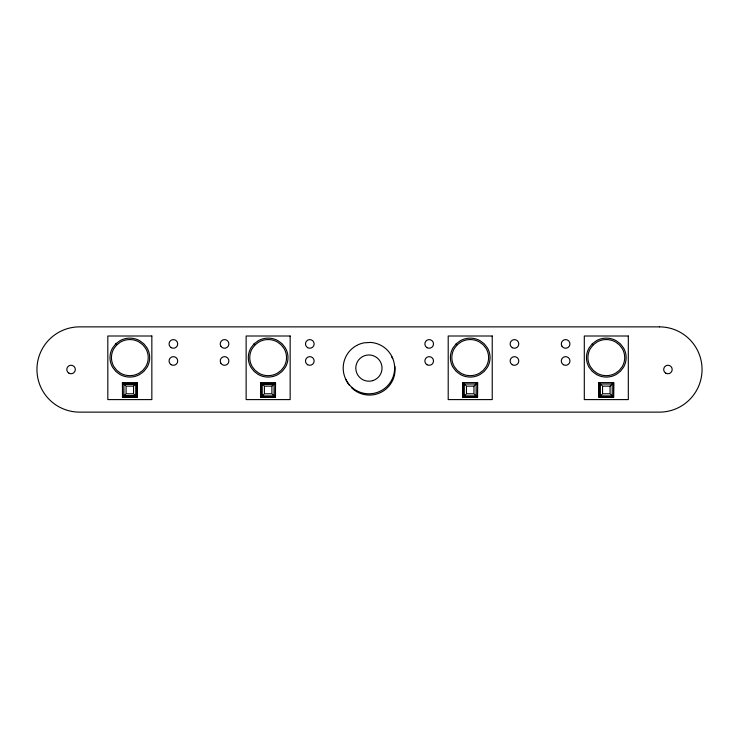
<?xml version="1.0" encoding="UTF-8"?>
<svg xmlns="http://www.w3.org/2000/svg" width="739" height="739" viewBox="0 0 739 739"><rect width="100%" height="100%" fill="white"/><g stroke="black" fill="none" stroke-linecap="round" stroke-linejoin="round"><path stroke-width="1.11" d="M122.471 382.599L122.665 397.139L137.001 397.139L137.195 382.599L122.471 382.599L122.471 397.333L137.195 397.333L137.195 382.599M260.784 382.599L260.969 397.139L275.314 397.139L275.499 382.599L260.784 382.599L260.784 397.333L275.499 397.333L275.499 382.599M462.854 382.599L463.048 397.139L477.385 397.139L477.579 382.599L462.854 382.599L462.854 397.333L477.579 397.333L477.579 382.599M598.95 382.599L599.135 397.139L613.481 397.139L613.666 382.599L598.95 382.599L598.95 397.333L613.666 397.333L613.666 382.599M134.156 385.582L136.817 382.978M122.665 397.139L125.51 394.349M272.469 385.582L275.12 382.978M260.969 397.139L263.814 394.349M474.54 385.582L477.2 382.978M463.048 397.139L465.893 394.349M610.636 385.582L613.287 382.978M599.135 397.139L601.98 394.349M123.921 384.012L135.754 384.012L135.754 395.91L123.912 395.919L123.912 384.012L135.754 384.012M262.225 384.012L274.058 384.012L274.058 395.91L262.216 395.919L262.216 384.012L274.058 384.012M123.921 395.91L135.754 395.91M599.329 382.978L601.98 385.582M610.636 394.349L613.481 397.139M463.233 382.978L465.893 385.582M474.54 394.349L477.385 397.139M261.163 382.978L263.814 385.582M272.469 394.349L275.314 397.139M122.859 382.978L125.51 385.582M134.156 394.349L137.001 397.139M394.866 366.221A25.579 25.579 0 0 1 351.413 387.587M349.168 385.028A25.579 25.579 0 0 1 345.889 379.347M391.652 356.706A25.579 25.579 0 0 1 392.658 358.637M115.801 343.829L112.651 347.866A19.168 19.168 0 0 0 112.642 367.338L115.801 371.375L119.912 374.47A20.165 20.165 0 0 0 139.754 374.47L143.865 371.375L147.024 367.338A19.168 19.168 0 0 0 147.024 347.866L143.865 343.829L139.754 340.734A20.165 20.165 0 0 0 119.912 340.734L115.801 343.829M116.817 344.827L113.898 348.568A17.782 17.782 0 0 0 113.898 366.627L116.817 370.368L120.633 373.241A18.697 18.697 0 0 0 139.034 373.241L142.849 370.368L145.768 366.627A17.782 17.782 0 0 0 145.777 348.568L142.849 344.827L139.034 341.963A18.697 18.697 0 0 0 120.633 341.963L116.817 344.827M254.105 343.829L250.955 347.866A19.168 19.168 0 0 0 250.955 367.338L254.105 371.375L258.216 374.47A20.165 20.165 0 0 0 278.067 374.47L282.178 371.375L285.328 367.338A19.168 19.168 0 0 0 285.328 347.866L282.178 343.829L278.067 340.734A20.165 20.165 0 0 0 258.216 340.734L254.105 343.829M255.131 344.827L252.202 348.568A17.782 17.782 0 0 0 252.202 366.627L255.131 370.368L258.936 373.241A18.697 18.697 0 0 0 277.347 373.241L281.153 370.368L284.081 366.627A17.782 17.782 0 0 0 284.081 348.568L281.153 344.827L277.347 341.963A18.697 18.697 0 0 0 258.936 341.963L255.131 344.827M456.185 343.829L453.035 347.866A19.168 19.168 0 0 0 453.025 367.338L456.185 371.375L460.295 374.47A20.165 20.165 0 0 0 480.138 374.47L484.248 371.375L487.407 367.338A19.168 19.168 0 0 0 487.407 347.866L484.248 343.829L480.138 340.734A20.165 20.165 0 0 0 460.295 340.734L456.185 343.829M457.201 344.827L454.282 348.568A17.782 17.782 0 0 0 454.282 366.627L457.201 370.368L461.016 373.241A18.697 18.697 0 0 0 479.417 373.241L483.232 370.368L486.151 366.627A17.782 17.782 0 0 0 486.16 348.568L483.232 344.827L479.417 341.963A18.697 18.697 0 0 0 461.016 341.963L457.201 344.827M592.272 343.829L589.122 347.866A19.168 19.168 0 0 0 589.122 367.338L592.272 371.375L596.382 374.47A20.165 20.165 0 0 0 616.234 374.47L620.344 371.375L623.494 367.338A19.168 19.168 0 0 0 623.494 347.866L620.344 343.829L616.234 340.734A20.165 20.165 0 0 0 596.382 340.734L592.272 343.829M593.297 344.827L590.369 348.568A17.782 17.782 0 0 0 590.369 366.627L593.297 370.368L597.103 373.241A18.697 18.697 0 0 0 615.513 373.241L619.319 370.368L622.247 366.627A17.782 17.782 0 0 0 622.247 348.568L619.319 344.827L615.513 341.963A18.697 18.697 0 0 0 597.103 341.963L593.297 344.827M356.66 345.482L355.265 346.295A25.717 25.717 0 0 0 372.013 393.619L373.601 393.379A25.717 25.717 0 0 0 370.682 342.434L364.244 342.804A25.717 25.717 0 0 0 356.66 345.482M372.715 380.65L371.92 380.862A13.126 13.126 0 0 1 355.81 368.641A13.126 13.126 0 0 1 370.839 355.108L371.652 355.256A13.126 13.126 0 0 1 372.715 380.65M659.419 326.869L79.581 326.869A42.631 42.631 0 0 0 36.95 369.5A42.631 42.631 0 0 0 79.581 412.131L659.419 412.131A42.631 42.631 0 0 0 702.05 369.5A42.631 42.631 0 0 0 659.419 326.869M151.846 336.005L107.82 336.005L107.82 399.596L151.846 399.596L151.846 336.005M290.15 336.005L246.133 336.005L246.133 399.596L290.15 399.596L290.15 336.005M492.229 336.005L448.203 336.005L448.203 399.596L492.229 399.596L492.229 336.005M628.316 336.005L584.3 336.005L584.3 399.596L628.316 399.596L628.316 336.005M476.138 384.012L464.304 384.012L464.295 395.919L476.138 395.91L476.138 384.012M612.225 384.012L600.391 384.012L600.382 395.919L612.225 395.91L612.225 384.012M133.583 386.137L126.083 386.137L126.083 393.785L133.583 393.785L133.583 386.137M271.897 386.137L264.386 386.137L264.386 393.785L271.897 393.785L271.897 386.137M473.967 386.137L466.466 386.137L466.466 393.785L473.967 393.785L473.967 386.137M610.063 386.137L602.553 386.137L602.553 393.785L610.063 393.785L610.063 386.137M68.93 373.195A4.268 4.268 0 0 0 75.323 369.5A4.268 4.268 0 0 0 68.93 365.805A4.268 4.268 0 0 0 68.93 373.195M171.217 364.724A4.332 4.332 0 0 0 177.711 360.974A4.332 4.332 0 0 0 171.217 357.223A4.332 4.332 0 0 0 171.217 364.724M171.217 347.672A4.332 4.332 0 0 0 177.711 343.921A4.332 4.332 0 0 0 171.217 340.171A4.332 4.332 0 0 0 171.217 347.672M220.795 346.083A4.332 4.332 0 0 0 228.296 346.083A4.332 4.332 0 0 0 224.545 339.589A4.332 4.332 0 0 0 220.795 346.083M307.646 364.724A4.332 4.332 0 0 0 314.14 360.974A4.332 4.332 0 0 0 307.646 357.223A4.332 4.332 0 0 0 307.646 364.724M427.022 347.672A4.332 4.332 0 0 0 433.516 343.921A4.332 4.332 0 0 0 427.022 340.171A4.332 4.332 0 0 0 427.022 347.672M220.795 363.135A4.332 4.332 0 0 0 228.296 363.135A4.332 4.332 0 0 0 224.545 356.641A4.332 4.332 0 0 0 220.795 363.135M307.646 347.672A4.332 4.332 0 0 0 314.14 343.921A4.332 4.332 0 0 0 307.646 340.171A4.332 4.332 0 0 0 307.646 347.672M427.022 364.724A4.332 4.332 0 0 0 433.516 360.974A4.332 4.332 0 0 0 427.022 357.223A4.332 4.332 0 0 0 427.022 364.724M512.293 364.724A4.332 4.332 0 0 0 518.787 360.974A4.332 4.332 0 0 0 512.293 357.223A4.332 4.332 0 0 0 512.293 364.724M512.293 347.672A4.332 4.332 0 0 0 518.787 343.921A4.332 4.332 0 0 0 512.293 340.171A4.332 4.332 0 0 0 512.293 347.672M561.871 346.083A4.332 4.332 0 0 0 569.372 346.083A4.332 4.332 0 0 0 565.621 339.589A4.332 4.332 0 0 0 561.871 346.083M563.451 364.724A4.332 4.332 0 0 0 569.954 360.974A4.332 4.332 0 0 0 563.451 357.223A4.332 4.332 0 0 0 563.451 364.724M665.811 373.195A4.268 4.268 0 0 0 672.204 369.5A4.268 4.268 0 0 0 665.811 365.805A4.268 4.268 0 0 0 665.811 373.195"/></g></svg>
